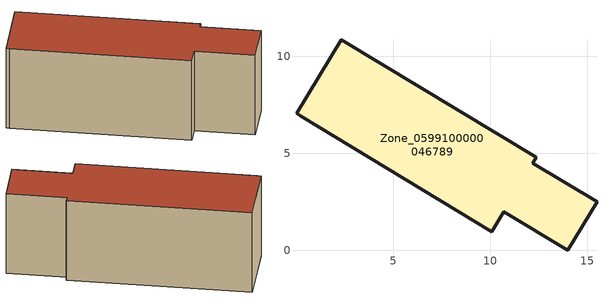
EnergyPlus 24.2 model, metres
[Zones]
Zone_0599100000046789
 floor ground (C_G): 15.51,2.5 14,0 10.69,1.99 10.08,0.96 0.21,6.95 0.02,7.06 2.32,10.87 12.38,4.79 12.19,4.49 z0
 wall outside (C_F): 14,0 15.51,2.5 12.19,4.49 12.38,4.79 2.32,10.87 0.02,7.06 0.21,6.95 10.08,0.96 10.69,1.99 14,0 z0:5.86
 roof outside (C_R): 0.02,7.06 0.21,6.95 10.08,0.96 10.69,1.99 14,0 15.51,2.5 12.19,4.49 12.38,4.79 2.32,10.87 z5.86
[BUILDING]
Pand.0599100000046789: North Axis=0; Terrain=City; Loads Convergence Tolerance Value=0.04; Temperature Convergence Tolerance Value=0.4; Solar Distribution=FullExterior; Maximum Number of Warmup Days=25; Minimum Number of Warmup Days=1
[Site:Location]
Rotterdam.The.Hague.AP_ZH_NLD Design_Conditions: Latitude=51.96; Longitude=4.45; Time Zone=1; Elevation=-4.5
[SITE:GROUNDTEMPERATURE:BUILDINGSURFACE]
18, 18, 18, 18, 18, 18, 18, 18, 18, 18, 18, 18
[MATERIAL] Thermal Absorptance=0.9; Solar Absorptance=0.7; Visible Absorptance=0.7
Name | Roughness | Thickness | Conductivity | Density | Specific Heat
G.TC.1946-1964 | MediumSmooth | 0.15 | 1 | 540 | 1210
F.TC.1946-1964 | Rough | 0.3 | 0.857143 | 1920 | 840
R.TC.1946-1964 | MediumRough | 0.2 | 0.235294 | 1500 | 1000
[CONSTRUCTION]
C_G: G.TC.1946-1964
C_F: F.TC.1946-1964
C_R: R.TC.1946-1964
[ZONE]
Zone_0599100000046789: Type=1; Multiplier=1; Ceiling Height=Autocalculate; Volume=Autocalculate; Floor Area=autocalculate; Part of Total Floor Area=Yes
[ZONEINFILTRATION:DESIGNFLOWRATE]
Infil_Zone_0599100000046789: Zone or ZoneList or Space or SpaceList=Zone_0599100000046789; Schedule=AlwaysOn; Design Flow Rate Calculation Method=Flow/Area; Flow Rate per Floor Area=0.003; Constant Term Coefficient=1; Temperature Term Coefficient=0; Velocity Term Coefficient=0; Velocity Squared Term Coefficient=0
[HVACTEMPLATE:ZONE:IDEALLOADSAIRSYSTEM]
Zone_0599100000046789: Maximum Heating Supply Air Temperature=50; Minimum Cooling Supply Air Temperature=13; Maximum Heating Supply Air Humidity Ratio=0.0156; Minimum Cooling Supply Air Humidity Ratio=0.0077; Heating Limit=NoLimit; Cooling Limit=NoLimit; Dehumidification Control Type=ConstantSensibleHeatRatio; Cooling Sensible Heat Ratio=0.7; Dehumidification Setpoint=60; Humidification Control Type=None; Humidification Setpoint=30; Outdoor Air Method=None; Outdoor Air Flow Rate per Person=0.00944; Outdoor Air Flow Rate per Zone Floor Area=0; Outdoor Air Flow Rate per Zone=0; Demand Controlled Ventilation Type=None; Outdoor Air Economizer Type=NoEconomizer; Heat Recovery Type=None; Sensible Heat Recovery Effectiveness=0.7; Latent Heat Recovery Effectiveness=0.65
[ZONECONTROL:THERMOSTAT]
ThermostatControl_Zone_0599100000046789: Zone or ZoneList=Zone_0599100000046789; Control Type Schedule=DualSetpointControlType; Control 1=Thermostat_Zone_0599100000046789; Temperature Difference Between Cutout And Setpoint=0
[THERMOSTATSETPOINT:DUALSETPOINT]
Thermostat_Zone_0599100000046789: Heating Setpoint Temperature Schedule=HeatingSetpoint_Zone_0599100000046789; Cooling Setpoint Temperature Schedule=CoolingSetpoint_Zone_0599100000046789
[SCHEDULE:COMPACT]
HeatingSetpoint_Zone_0599100000046789: Through: 12/31, For: AllDays, Until: 24:00, 21
CoolingSetpoint_Zone_0599100000046789: Through: 12/31, For: AllDays, Until: 24:00, 24
DualSetpointControlType: Through: 12/31, For: AllDays, Until: 24:00, 4
AlwaysOn: Through: 12/31, For: AllDays, Until: 24:00, 1
